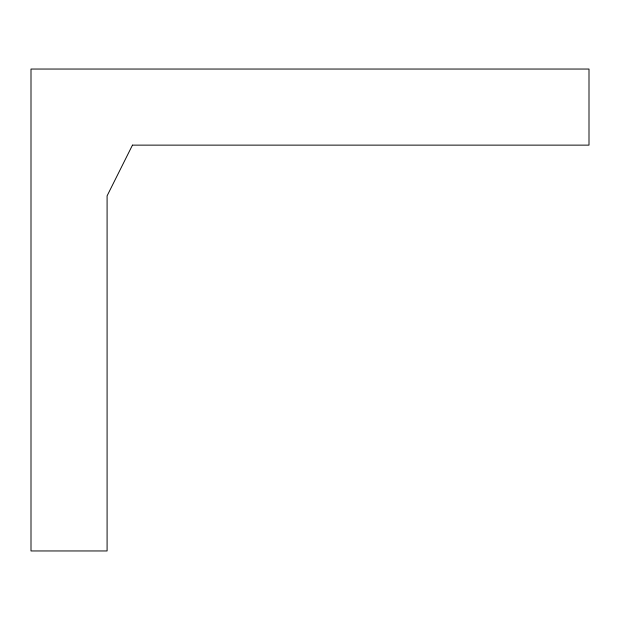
<?xml version="1.0" encoding="UTF-8"?>
<svg xmlns="http://www.w3.org/2000/svg" width="620" height="620" viewBox="0 0 620 620"><rect width="100%" height="100%" fill="white"/><g stroke="black" fill="none" stroke-linecap="round" stroke-linejoin="round"><path stroke-width="0.93" d="M132.455 145.134L107.09 195.866L107.09 550.955L31 550.955L31 69.045L589 69.045L589 145.134L132.455 145.134"/></g></svg>
